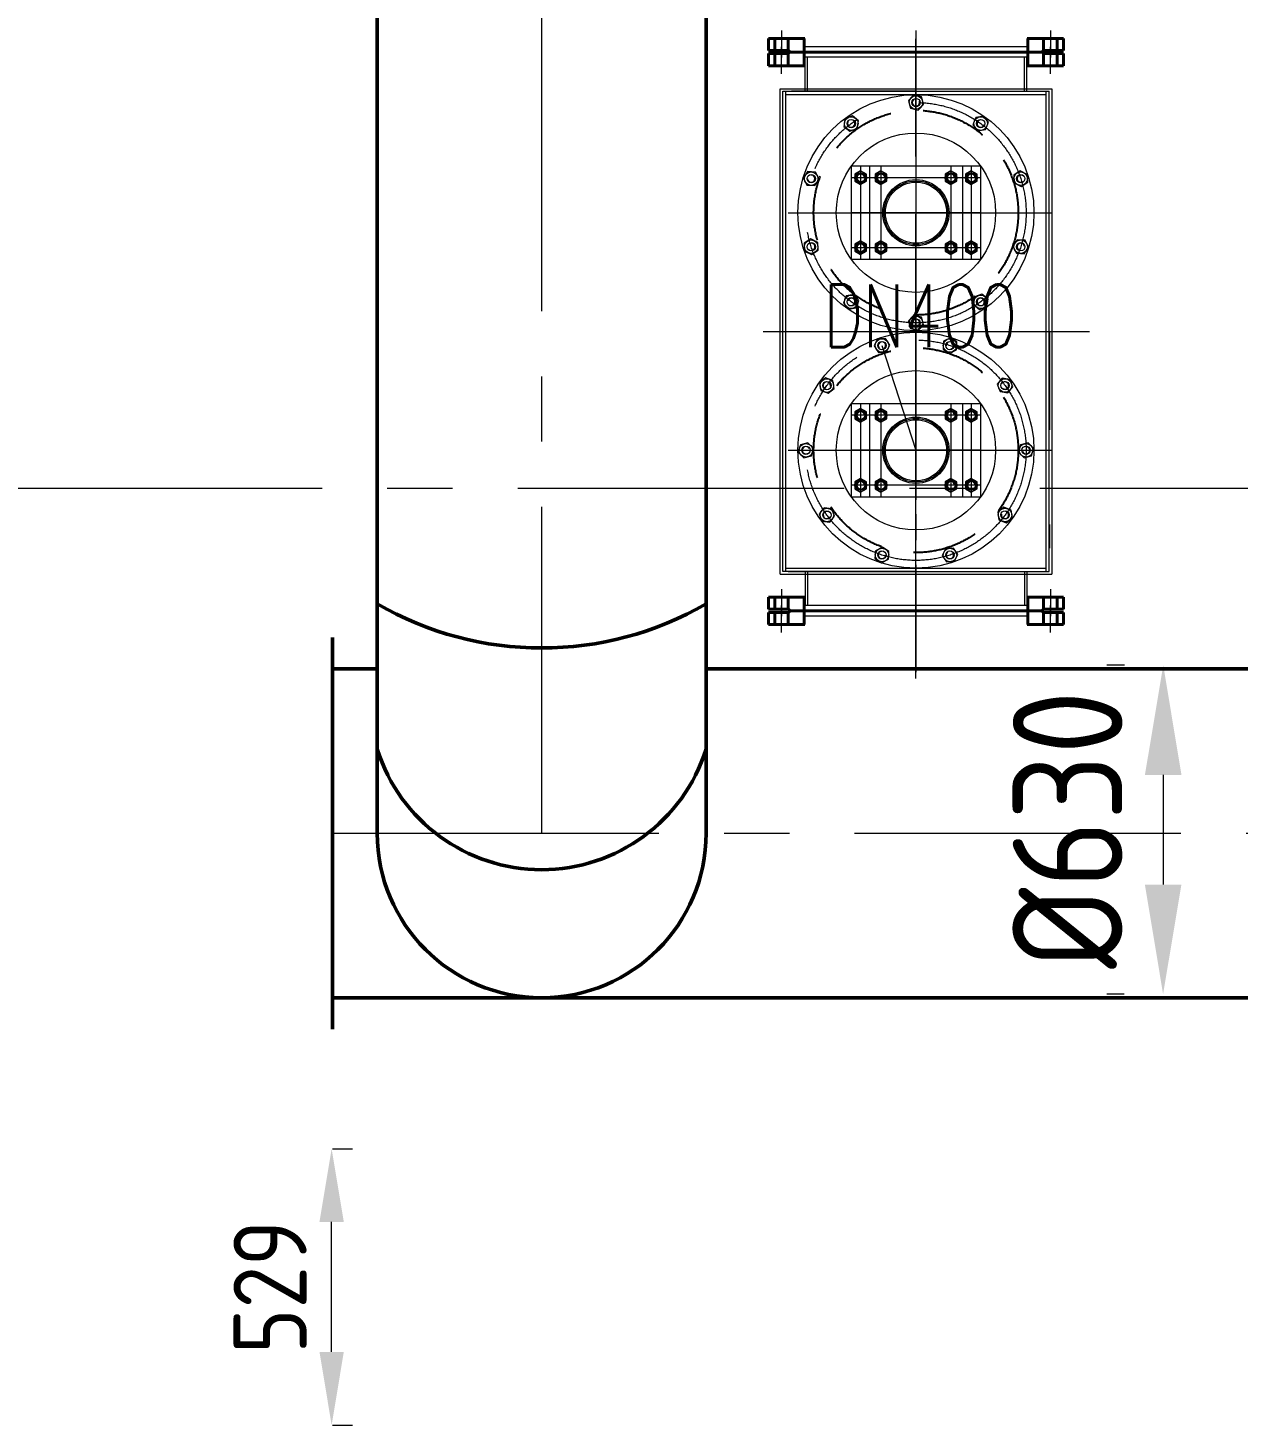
# Model space of a CAD drawing. Header units: millimetres. Extents: x 188205 to 604756, y -401673 to 15123.
# Drawn here: x 347840 to 350158, y -70837 to -68161 of the extents above; entities that cross this region are included whole.
import ezdxf

# ---------------------------------------------------------------- set-up
doc = ezdxf.new("R2010")
doc.units = ezdxf.units.MM
doc.header["$LTSCALE"] = 500
for name, pattern in [('CENTER', [2, 1.25, -0.25, 0.25, -0.25]), ('DASHEDX2', [38.1, 25.4, -12.7]), ('HIDDEN', [0.375, 0.25, -0.125])]:
    doc.linetypes.add(name, pattern=pattern)
doc.layers.add('dim', color=7, linetype='Continuous')
doc.layers.add('HIDDEN', color=3, linetype='HIDDEN')
for name, color, linetype, lineweight in [('gas', 2, 'Continuous', 50), ('SHI', 7, 'Continuous', 40), ('WEN', 3, 'Continuous', 20), ('ZHONG', 1, 'CENTER', 20), ('中心线', 1, 'CENTER', 18), ('尺寸', 4, 'Continuous', 18), ('虚线', 3, 'DASHEDX2', 25)]:
    doc.layers.add(name, color=color, linetype=linetype, lineweight=lineweight)
doc.styles.add('ACC', font='simplex.shx', dxfattribs={"width": 0.75, "bigfont": 'hztxt.shx'})
doc.styles.add('GB', font='gbenor.shx', dxfattribs={"bigfont": 'gbcbig.shx'})
doc.dimstyles.new('ISO-25$0', dxfattribs={"dimscale": 40, "dimtxt": 3.5, "dimasz": 3.5, "dimexe": 1, "dimexo": 0.2, "dimgap": 1.2, "dimtad": 1, "dimtoh": 1, "dimdec": 1, "dimzin": 9, "dimdsep": 46, "dimtxsty": 'GB', "dimcen": 0, "dimclrd": 3, "dimclre": 3, "dimclrt": 256, "dimadec": 0, "dimazin": 2, "dimtfac": 1, "dimtdec": 1, "dimtix": 1, "dimtmove": 0, "dimatfit": 3, "dimldrblk": 'DOTSMALL', "dimfxl": 0, "dimlwd": -1, "dimlwe": 20, "dimarcsym": 0})
doc.dimstyles.new('ISO-60', dxfattribs={"dimscale": 60, "dimtxt": 3.5, "dimasz": 3.5, "dimexe": 1.8, "dimexo": 1.25, "dimgap": 1.3, "dimtad": 1, "dimrnd": 1, "dimdsep": 46, "dimtxsty": 'GB', "dimcen": 0, "dimclrd": 3, "dimclre": 3, "dimclrt": 256, "dimadec": 0, "dimazin": 0, "dimtfac": 1, "dimtix": 1, "dimtmove": 0, "dimatfit": 3, "dimldrblk": 'DOTSMALL', "dimfxl": 0, "dimlwd": 20, "dimlwe": 20, "dimarcsym": 0})

# ---------------------------------------------------------------- blocks, each defined once
blk = doc.blocks.new('*D33')
at = {"layer": 'Defpoints', "color": 0}
for p in [(348415.3, -70308.2), (348421.9, -70308.2), (348415.3, -70837.2)]:
    blk.add_point(p, dxfattribs=at)
at = {"layer": 'WEN', "color": 3, "linetype": 'ByBlock', "lineweight": 20}
for p, q in [((348423.3, -70308.2), (348461.9, -70308.2)), ((348423.3, -70837.2), (348461.9, -70837.2))]:
    blk.add_line(p, q, dxfattribs=at)
at = {"layer": 'WEN', "color": 3}
blk.add_line((348421.9, -70697.2), (348421.9, -70448.2), dxfattribs=at)
for points in [[(348398.6, -70448.2), (348445.2, -70448.2), (348421.9, -70308.2)], [(348398.6, -70697.2), (348445.2, -70697.2), (348421.9, -70837.2)]]:
    blk.add_solid(points, dxfattribs=at)
at = {"layer": 'WEN', "insert": (348303.9, -70572.7), "char_height": 140, "attachment_point": 5, "rotation": 90, "style": 'GB'}
blk.add_mtext('529', dxfattribs=at)
blk = doc.blocks.new('_DotSmall')
at = {"color": 0, "linetype": 'ByBlock', "const_width": 0.5}
blk.add_lwpolyline([(-0.0625, 0, 1), (0.0625, 0, 1)], format="xyb", close=True, dxfattribs=at)
blk = doc.blocks.new('gas-master-1')
at = {"layer": 'gas'}
for p, q in [((-650, -6351), (-650, 680)), ((-20, -6351), (-20, 680)), ((-735.5, -6726), (-735.5, -5976)), ((-735.5, -6036), (-650, -6036)), ((-20, -6036), (2864.5, -6036)), ((-735.5, -6666), (2864.5, -6666))]:
    blk.add_line(p, q, dxfattribs=at)
for centre, radius, start, end in [((-335, -5366.2), 630, 240, 300), ((-335, -6090.4), 330.4, 197.588, 342.412), ((-335, -6351), 315, 180, 0)]:
    blk.add_arc(centre, radius, start, end, dxfattribs=at)
at = {"layer": 'ZHONG'}
for p, q in [((-335, -6351), (-335, 9100)), ((-735.5, -6351), (16495.5, -6351))]:
    blk.add_line(p, q, dxfattribs=at)
blk = doc.blocks.new('*D385')
at = {"layer": 'Defpoints', "color": 0}
for p in [(350015.6, -69381.9), (350014.6, -70011.9), (350015.3, -70011.9)]:
    blk.add_point(p, dxfattribs=at)
at = {"layer": 'WEN', "color": 3, "lineweight": 20}
for p, q in [((349940.6, -69381.9), (349906.9, -69381.9)), ((350014.8, -69591.9), (350014.7, -69801.9)), ((349940.3, -70011.9), (349906.6, -70011.9))]:
    blk.add_line(p, q, dxfattribs=at)
at = {"layer": 'WEN', "color": 3}
for points in [[(349979.8, -69591.9), (350049.8, -69591.9), (350014.9, -69381.9)], [(349979.7, -69801.9), (350049.7, -69801.9), (350014.6, -70011.9)]]:
    blk.add_solid(points, dxfattribs=at)
at = {"layer": 'WEN', "insert": (349831.7, -69696.8), "char_height": 210, "attachment_point": 5, "rotation": 89.9786, "style": 'GB'}
blk.add_mtext('%%c630', dxfattribs=at)
blk = doc.blocks.new('wf-3tf-dn400-b')
for p, q in [((212.5, 545.1), (-212.5, 545.1)), ((-212.5, 465), (-212.5, 525.1)), ((212.5, 525.1), (-212.5, 525.1)), ((-208, 465), (-208, 525.1)), ((208, 465), (208, 525.1)), ((212.5, 465), (212.5, 525.1)), ((-260, 465), (260, 465)), ((-260, -465), (-260, 465)), ((-255, -460), (-255, 460)), ((-255, 460), (245, 460)), ((-255, -460), (-255, 460)), ((-249, -460), (-249, 460)), ((-249, -460), (-249, 460)), ((0, 460), (-238.5, 460)), ((-212.5, 460), (-212.5, 465)), ((-208, 460), (-208, 465.1)), ((0, 460), (255, 460)), ((208, 460), (208, 465)), ((212.5, 460), (212.5, 465.2)), ((249, 460), (249, -460)), ((249, 460), (249, -460)), ((255, 31.8), (255, 460)), ((260, 465), (260, -465)), ((-249, 454), (249, 454)), ((255, -90.5), (255, 434.5)), ((-89, 316.5), (-89, 138.5)), ((89, 316.5), (89, 138.5)), ((255, -434.3), (255, -34.3)), ((255, -460), (255, -34.3)), ((-89, -138.6), (-89, -316.6)), ((89, -138.6), (89, -316.6)), ((249, -454), (-249, -454)), ((-260, -465), (260, -465)), ((0, -460), (-255, -460)), ((-245, -460), (245, -460)), ((-212.5, -460), (-212.5, -465)), ((-212.5, -465), (-212.5, -525.1)), ((-208, -460), (-208, -464)), ((-208, -465), (-208, -525.1)), ((0, -460), (255, -460)), ((0, -465), (238.5, -465)), ((208, -460.8), (208, -464.9)), ((208, -465), (208, -525.1)), ((212.5, -460.8), (212.5, -465)), ((212.5, -465), (212.5, -525.1)), ((212.5, -525.1), (-212.5, -525.1)), ((212.5, -545.1), (-212.5, -545.1))]:
    blk.add_line(p, q)
for points in [[(-14.5, 442.4), (-10.6, 427.9), (3.9, 424), (14.5, 434.6), (10.6, 449.1), (-3.9, 453)], [(-138, 392.8), (-126.4, 383.4), (-112.4, 388.8), (-110, 403.6), (-121.7, 413), (-135.7, 407.7)], [(114.6, 409.9), (109.2, 395.9), (118.7, 384.2), (133.5, 386.6), (138.9, 400.6), (129.4, 412.2)], [(-208.8, 280.1), (-193.9, 279.3), (-185.7, 291.9), (-192.5, 305.3), (-207.5, 306.1), (-215.7, 293.5)], [(-124, 316.5), (-124, 138.5), (124, 138.5), (124, 316.5)], [(-94.7, 301), (-106, 307.5), (-117.3, 301), (-117.3, 288), (-106, 281.5), (-94.7, 288)], [(-55.7, 301), (-67, 307.5), (-78.3, 301), (-78.3, 288), (-67, 281.5), (-55.7, 288)], [(78.3, 301), (67, 307.5), (55.7, 301), (55.7, 288), (67, 281.5), (78.3, 288)], [(117.3, 301), (106, 307.5), (94.7, 301), (94.7, 288), (106, 281.5), (117.3, 288)], [(199.9, 307.7), (187.3, 299.5), (188.1, 284.5), (201.5, 277.7), (214.1, 285.9), (213.3, 300.9)], [(-199.9, 147.3), (-187.3, 155.5), (-188.1, 170.5), (-201.5, 177.3), (-214, 169.1), (-213.3, 154.1)], [(-94.7, 167), (-106, 173.5), (-117.3, 167), (-117.3, 154), (-106, 147.5), (-94.7, 154)], [(-55.7, 167), (-67, 173.5), (-78.3, 167), (-78.3, 154), (-67, 147.5), (-55.7, 154)], [(78.3, 167), (67, 173.5), (55.7, 167), (55.7, 154), (67, 147.5), (78.3, 154)], [(117.3, 167), (106, 173.5), (94.7, 167), (94.7, 154), (106, 147.5), (117.3, 154)], [(208.9, 174.9), (193.9, 175.7), (185.7, 163.1), (192.5, 149.7), (207.5, 148.9), (215.7, 161.5)], [(-114.6, 45.1), (-109.2, 59.1), (-118.7, 70.8), (-133.5, 68.4), (-138.8, 54.4), (-129.4, 42.8)], [(138, 62.2), (126.4, 71.6), (112.4, 66.2), (110, 51.4), (121.7, 42), (135.7, 47.3)], [(14.5, 12.6), (10.6, 27.1), (-3.9, 31), (-14.5, 20.4), (-10.6, 5.9), (3.9, 2)], [(-50.2, -26.2), (-58.4, -13.6), (-73.4, -14.4), (-80.2, -27.7), (-72, -40.3), (-57, -39.5)], [(77.7, -35.1), (78.5, -20.1), (65.9, -12), (52.5, -18.8), (51.8, -33.7), (64.3, -41.9)], [(-159, -94.1), (-173, -88.7), (-184.7, -98.2), (-182.3, -113), (-168.3, -118.4), (-156.6, -108.9)], [(175.9, -117.5), (185.4, -105.9), (180, -91.9), (165.2, -89.5), (155.7, -101.2), (161.1, -115.2)], [(-124, -138.6), (-124, -316.6), (124, -316.6), (124, -138.6)], [(-94.7, -154.1), (-106, -147.6), (-117.3, -154.1), (-117.3, -167.1), (-106, -173.6), (-94.7, -167.1)], [(-55.7, -154.1), (-67, -147.6), (-78.3, -154.1), (-78.3, -167.1), (-67, -173.6), (-55.7, -167.1)], [(78.3, -154.1), (67, -147.6), (55.7, -154.1), (55.7, -167.1), (67, -173.6), (78.3, -167.1)], [(117.3, -154.1), (106, -147.6), (94.7, -154.1), (94.7, -167.1), (106, -173.6), (117.3, -167.1)], [(-207, -213), (-221.5, -216.9), (-225.4, -231.4), (-214.8, -242), (-200.3, -238.1), (-196.4, -223.6)], [(207, -242), (221.5, -238.1), (225.3, -223.6), (214.7, -213), (200.2, -216.9), (196.4, -231.4)], [(-94.7, -288.1), (-106, -281.6), (-117.3, -288.1), (-117.3, -301.1), (-106, -307.6), (-94.7, -301.1)], [(-55.7, -288.1), (-67, -281.6), (-78.3, -288.1), (-78.3, -301.1), (-67, -307.6), (-55.7, -301.1)], [(78.3, -288.1), (67, -281.6), (55.7, -288.1), (55.7, -301.1), (67, -307.6), (78.3, -301.1)], [(117.3, -288.1), (106, -281.6), (94.7, -288.1), (94.7, -301.1), (106, -307.6), (117.3, -301.1)], [(-176, -337.5), (-185.4, -349.1), (-180.1, -363.1), (-165.3, -365.5), (-155.8, -353.8), (-161.2, -339.8)], [(158.9, -360.9), (172.9, -366.3), (184.6, -356.8), (182.2, -342), (168.2, -336.6), (156.6, -346.1)], [(-77.8, -419.9), (-78.5, -434.9), (-66, -443), (-52.6, -436.2), (-51.8, -421.3), (-64.4, -413.1)], [(50.2, -428.8), (58.3, -441.4), (73.3, -440.6), (80.1, -427.3), (72, -414.7), (57, -415.5)]]:
    blk.add_lwpolyline(points, close=True)
for centre, radius in [((0, 227.5), 226), ((0, 438.5), 13), ((0, 438.5), 8), ((-124, 398.2), 13), ((-124, 398.2), 8), ((124, 398.2), 13), ((124, 398.2), 8), ((0, 227.5), 152.6), ((-200.7, 292.7), 13), ((-200.7, 292.7), 8), ((-106, 294.5), 11.3), ((-106, 294.5), 9), ((-106, 294.5), 9), ((-106, 294.5), 8), ((-67, 294.5), 11.3), ((-67, 294.5), 9), ((-67, 294.5), 8), ((67, 294.5), 11.3), ((67, 294.5), 9), ((67, 294.5), 8), ((106, 294.5), 11.3), ((106, 294.5), 9), ((106, 294.5), 9), ((106, 294.5), 8), ((200.7, 292.7), 13), ((200.7, 292.7), 8), ((-200.7, 162.3), 13), ((-200.7, 162.3), 8), ((-106, 160.5), 11.3), ((-106, 160.5), 9), ((-106, 160.5), 9), ((-106, 160.5), 8), ((-67, 160.5), 11.3), ((-67, 160.5), 9), ((-67, 160.5), 8), ((67, 160.5), 11.3), ((67, 160.5), 9), ((67, 160.5), 8), ((106, 160.5), 11.3), ((106, 160.5), 9), ((106, 160.5), 8), ((200.7, 162.3), 13), ((200.7, 162.3), 8), ((-124, 56.8), 13), ((-124, 56.8), 8), ((124, 56.8), 13), ((124, 56.8), 8), ((0, 16.5), 13), ((0, 16.5), 8), ((0, -227.5), 226), ((-65.2, -26.9), 13), ((-65.2, -26.9), 8), ((65.1, -26.9), 13), ((65.1, -26.9), 8), ((0, -227.6), 152.6), ((-170.7, -103.6), 13), ((-170.7, -103.6), 8), ((170.6, -103.5), 13), ((170.6, -103.5), 8), ((-106, -160.6), 11.3), ((-106, -160.6), 9), ((-106, -160.6), 9), ((-106, -160.6), 8), ((-67, -160.6), 11.3), ((-67, -160.6), 9), ((-67, -160.6), 8), ((67, -160.6), 11.3), ((67, -160.6), 9), ((67, -160.6), 8), ((106, -160.6), 11.3), ((106, -160.6), 9), ((106, -160.6), 9), ((106, -160.6), 8), ((-210.9, -227.5), 13), ((-210.9, -227.5), 8), ((210.8, -227.5), 13), ((210.8, -227.5), 8), ((-106, -294.6), 11.3), ((-106, -294.6), 9), ((-106, -294.6), 9), ((-106, -294.6), 8), ((-67, -294.6), 11.3), ((-67, -294.6), 9), ((-67, -294.6), 8), ((67, -294.6), 11.3), ((67, -294.6), 9), ((67, -294.6), 8), ((106, -294.6), 11.3), ((106, -294.6), 9), ((106, -294.6), 8), ((-170.6, -351.5), 13), ((-170.6, -351.5), 8), ((170.6, -351.4), 13), ((170.6, -351.4), 8), ((-65.2, -428.1), 13), ((-65.2, -428.1), 8), ((65.1, -428.1), 13), ((65.1, -428.1), 8)]:
    blk.add_circle(centre, radius)
at = {"layer": 'HIDDEN'}
for centre in [(0, 227.5), (0, -227.5)]:
    blk.add_circle(centre, 196, dxfattribs=at)
at = {"layer": 'SHI'}
for p, q in [((-282.5, 561.1), (-282.5, 538.1)), ((-282.5, 561.1), (-213, 561.1)), ((-282.5, 538.1), (-244, 538.1)), ((-270.5, 561.1), (-270.5, 538.1)), ((-244.5, 561.1), (-244.5, 538.1)), ((-241, 535.1), (-244, 538.1)), ((-214, 561.1), (-214, 535.1)), ((213, 561.1), (282.5, 561.1)), ((214, 561.1), (214, 535.1)), ((241, 535.1), (244, 538.1)), ((244, 538.1), (282.5, 538.1)), ((244.5, 561.1), (244.5, 538.1)), ((270.5, 561.1), (270.5, 538.1)), ((282.5, 561.1), (282.5, 538.1)), ((-282.5, 532.1), (-244, 532.1)), ((-282.5, 509.1), (-282.5, 532.1)), ((-282.5, 509.1), (-213, 509.1)), ((-270.5, 509.1), (-270.5, 532.1)), ((-244.5, 509.1), (-244.5, 532.1)), ((-241, 535.1), (-244, 532.1)), ((-241, 535.1), (241, 535.1)), ((-241, 535.1), (241, 535.1)), ((-214, 509.1), (-214, 535.1)), ((213, 509.1), (282.5, 509.1)), ((214, 509.1), (214, 535.1)), ((241, 535.1), (244, 532.1)), ((244, 532.1), (282.5, 532.1)), ((244.5, 509.1), (244.5, 532.1)), ((270.5, 509.1), (270.5, 532.1)), ((282.5, 509.1), (282.5, 532.1)), ((-282.5, -509.1), (-282.5, -532.1)), ((-282.5, -509.1), (-213, -509.1)), ((-282.5, -532.1), (-244, -532.1)), ((-270.5, -509.1), (-270.5, -532.1)), ((-244.5, -509.1), (-244.5, -532.1)), ((-241, -535.1), (-244, -532.1)), ((-241, -535.1), (-244, -538.1)), ((-241, -535.1), (241, -535.1)), ((-241, -535.1), (241, -535.1)), ((-214, -509.1), (-214, -535.1)), ((-214, -561.1), (-214, -535.1)), ((213, -509.1), (282.5, -509.1)), ((214, -509.1), (214, -535.1)), ((214, -561.1), (214, -535.1)), ((241, -535.1), (244, -532.1)), ((241, -535.1), (244, -538.1)), ((244, -532.1), (282.5, -532.1)), ((244.5, -509.1), (244.5, -532.1)), ((270.5, -509.1), (270.5, -532.1)), ((282.5, -509.1), (282.5, -532.1)), ((-282.5, -538.1), (-244, -538.1)), ((-282.5, -561.1), (-282.5, -538.1)), ((-282.5, -561.1), (-213, -561.1)), ((-270.5, -561.1), (-270.5, -538.1)), ((-244.5, -561.1), (-244.5, -538.1)), ((213, -561.1), (282.5, -561.1)), ((244, -538.1), (282.5, -538.1)), ((244.5, -561.1), (244.5, -538.1)), ((270.5, -561.1), (270.5, -538.1)), ((282.5, -561.1), (282.5, -538.1))]:
    blk.add_line(p, q, dxfattribs=at)
at = {"layer": 'ZHONG'}
for p, q in [((-257.5, 576.7), (-257.5, 524.7)), ((0, 576.7), (0, 524.7)), ((257.5, 576.7), (257.5, 524.7)), ((-257.5, 493.4), (-257.5, 545.4)), ((0, 493.4), (0, 545.4)), ((257.5, 493.4), (257.5, 545.4)), ((-257.5, -493.4), (-257.5, -545.4)), ((0, -493.4), (0, -545.4)), ((257.5, -493.4), (257.5, -545.4)), ((-257.5, -576.7), (-257.5, -524.7)), ((0, -576.7), (0, -524.7)), ((257.5, -576.7), (257.5, -524.7))]:
    blk.add_line(p, q, dxfattribs=at)
at = {"layer": '中心线'}
for p, q in [((0, -664.7), (0, 560.4)), ((0, 552.8), (0, -652.7)), ((0, -400), (0, 400)), ((0, 400), (0, -400)), ((124, 294.5), (-124, 294.5)), ((-106, 316.5), (-106, 138.5)), ((-67, 316.5), (-67, 138.5)), ((0, 316.5), (0, 138.5)), ((67, 316.5), (67, 138.5)), ((106, 316.5), (106, 138.5)), ((-245, 227.5), (260, 227.5)), ((124, 227.5), (-124, 227.5)), ((124, 160.5), (-124, 160.5)), ((0, -245), (0, 120)), ((-292.7, 0), (403.3, 0)), ((-65.2, -26.8), (0, -227.6)), ((-106, -138.6), (-106, -316.6)), ((-67, -138.6), (-67, -316.6)), ((0, -138.6), (0, -316.6)), ((67, -138.6), (67, -316.6)), ((106, -138.6), (106, -316.6)), ((124, -160.6), (-124, -160.6)), ((-245, -227.5), (260, -227.5)), ((124, -227.6), (-124, -227.6)), ((124, -294.6), (-124, -294.6))]:
    blk.add_line(p, q, dxfattribs=at)
for centre in [(0, 227.5), (0, -227.5)]:
    blk.add_circle(centre, 211, dxfattribs=at)
at = {"layer": '尺寸'}
for centre, radius in [((0, 227.5), 63.5), ((0, 227.5), 61), ((0, 227.5), 58.5), ((0, -227.6), 63.5), ((0, -227.6), 61), ((0, -227.6), 58.5)]:
    blk.add_circle(centre, radius, dxfattribs=at)
for centre, start, end in [((0, 438.5), 112.5, 21.4742), ((-124, 398.2), 148.5, 57.4742), ((124, 398.2), 76.5, 345.4742), ((-200.7, 292.7), 184.5, 93.4742), ((-106, 294.5), 0, 270), ((-67, 294.5), 0, 270), ((67, 294.5), 0, 270), ((106, 294.5), 0, 270), ((200.7, 292.7), 40.5, 309.4742), ((-200.7, 162.3), 220.5, 129.4742), ((-106, 160.5), 0, 270), ((-67, 160.5), 0, 270), ((67, 160.5), 0, 270), ((106, 160.5), 0, 270), ((200.7, 162.3), 4.5, 273.4742), ((-124, 56.8), 256.5, 165.4742), ((124, 56.8), 328.5, 237.4742), ((0, 16.5), 292.5, 201.4742), ((-65.2, -26.9), 310.5, 219.4742), ((65.1, -26.9), 274.5, 183.4742), ((-170.7, -103.6), 346.5, 255.4742), ((170.6, -103.5), 238.5, 147.4742), ((-106, -160.6), 0, 270), ((-67, -160.6), 0, 270), ((67, -160.6), 0, 270), ((106, -160.6), 0, 270), ((-210.9, -227.5), 22.5, 291.4742), ((210.8, -227.5), 202.5, 111.4742), ((-106, -294.6), 0, 270), ((-67, -294.6), 0, 270), ((67, -294.6), 0, 270), ((106, -294.6), 0, 270), ((-170.6, -351.5), 58.5, 327.4742), ((170.6, -351.4), 166.5, 75.4742), ((-65.2, -428.1), 94.5, 3.4742), ((65.1, -428.1), 130.5, 39.4742)]:
    blk.add_arc(centre, 7, start, end, dxfattribs=at)
at = {"layer": '虚线'}
for p, q in [((255, 0), (255, -188.5)), ((255, 0), (255, -188.5)), ((255, -370), (255, -415)), ((255, -370), (255, -415))]:
    blk.add_line(p, q, dxfattribs=at)
at = {"layer": 'dim', "style": 'ACC', "width": 0.7}
blk.add_text('DN400', height=120, dxfattribs=at).set_placement((-177, -30))
blk = doc.blocks.new('gas-burner-all-a')
blk.add_blockref('wf-3tf-dn400-b', (1855, -5390))

msp = doc.modelspace()

# ---------------------------------------------------------------- linework, layer by layer
at = {"layer": 'ZHONG'}
msp.add_line((345778.554, -69042.699), (374544.741, -69042.699), dxfattribs=at)

# ---------------------------------------------------------------- block references
at = {"layer": 'WEN'}
for name, p in [('gas-master-1', (349159.217, -63352.699)), ('gas-burner-all-a', (347686.215, -63352.699))]:
    msp.add_blockref(name, p, dxfattribs=at)

# ---------------------------------------------------------------- dimensions: what is measured, and where the dimension line sits
for base, p1, p2, angle, dimstyle, override, picture, middle in [((350014.621, -70011.918), (350015.566, -69381.919), (350015.331, -70011.919), 269.978567, 'ISO-60', {"dimpost": '%%c<>'}, '*D385', (349831.739, -69696.85)), ((348421.912, -70308.199), (348415.263, -70837.199), (348415.263, -70308.199), 90, 'ISO-25$0', {"dimatfit": 0}, '*D33', (348303.912, -70572.699))]:
    dim = msp.add_linear_dim(base=base, p1=p1, p2=p2, angle=angle, dimstyle=dimstyle, override=override, dxfattribs=at)
    dim.commit()
    dim.dimension.update_dxf_attribs({"geometry": picture, "text_midpoint": middle})

doc.saveas('drawing.dxf')
